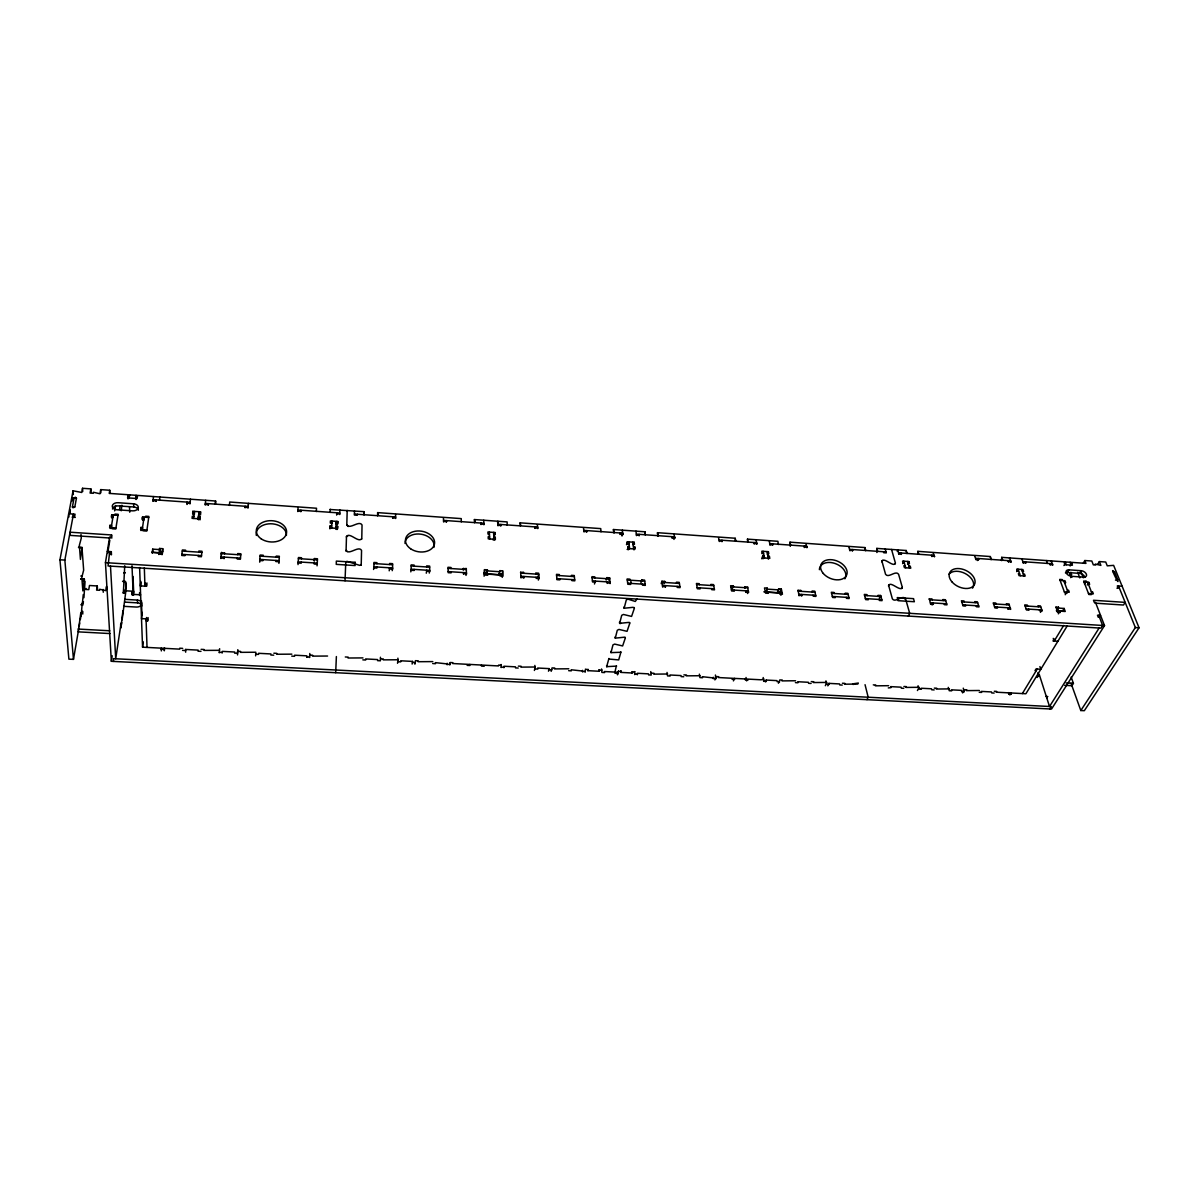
<?xml version="1.0" encoding="UTF-8"?>
<svg xmlns="http://www.w3.org/2000/svg" width="1199" height="1199" viewBox="0 0 1199 1199"><rect width="100%" height="100%" fill="white"/><g stroke="black" fill="none" stroke-linecap="round" stroke-linejoin="round"><path stroke-width="1.5" d="M392.702 518.298L392.762 516.769M199.978 519.886L199.993 516.754L198.464 516.649L198.449 519.781L198.779 513.831L200.308 513.936L200.548 511.838L192.889 511.299L192.649 513.412L194.178 513.517M199.004 514.521L199.019 511.733L198.21 518.762M389.615 564.549L389.615 563.47L392.598 563.665L392.598 569.075L389.6 568.881L389.615 567.801L389.21 570.814M917.805 553.518L917.879 551.345L990.314 556.531L991.108 559.678M200.533 514.971L200.548 511.838M205.209 504.974L205.673 500.298M380.443 657.232L380.413 660.784L377.61 660.649L377.61 659.57L365.665 658.94L365.65 660.02L362.832 659.87M208.251 505.184L208.371 503.625L208.371 504.404M376.891 566.977L376.891 568.071L373.893 567.876L373.953 562.451L376.936 562.646L376.936 563.725M461.3 521.865L461.255 518.612L377.625 512.617L377.595 515.84M219.282 652.766L219.627 648.704M220.916 558.524L221.47 552.514L224.573 553.234M221.425 555.092L221.47 552.514M364.001 514.491L364.136 511.658L330.22 509.515M364.136 511.658L364.016 514.941M222.205 652.93L222.31 651.387L234.704 652.031L234.614 653.125L237.522 653.275L237.822 649.663M224.033 558.719L224.153 557.1L224.138 557.88M361.214 564.984L361.558 550.416C358.726 545.185 348.909 555.602 346.091 550.371L346.481 536.553C349.763 531.682 358.516 543.462 361.783 538.561L362.038 524.982C359.205 519.871 349.628 529.958 346.796 524.877L347.2 510.444L347.125 511.209M357.362 514.251L357.332 515.27L354.409 515.06L354.499 510.969M361.289 564.414L359.775 565.403L347.305 561.417A1.514 1.079 6 0 0 345.762 562.406L345.027 580.796M474.549 522.749L474.414 519.557L507.132 521.91L507.207 525.207M237.537 654.909L237.642 651.282L240.549 651.432L240.519 652.346L255.792 652.241L255.627 655.853M336.379 656.557L335.69 672.699M245.046 507.806L245.151 506.248M337.623 526.331L337.339 529.388L335.855 529.284L336.14 526.226L337.623 526.331L337.548 528.414L330.13 527.905L330.205 525.806L331.688 525.911M331.793 523.139L330.31 523.034L330.384 520.951L337.773 521.475L337.713 523.543L336.23 523.438M339.692 514.536L339.872 509.92M346.091 550.371L346.151 551.15M248.043 508.016L248.418 503.355L248.388 504.135M336.065 528.309L336.305 521.37L336.05 524.083M330.07 512.453L330.19 509.215M331.613 528.01L331.868 521.055L331.628 523.768M76.451 498.14L75.417 497.255L74.098 497.96L72.42 506.802L73.454 507.687L74.803 506.967L76.451 498.14L74.098 497.96M259.703 562.151L259.823 559.408L279.067 560.652L278.902 563.38M314.228 561.117L314.423 558.569L317.465 558.764L317.225 564.219L314.183 564.025L314.228 562.931M309.582 657.517L309.777 653.485M229.459 505.423L229.698 502.021L316.521 508.241L316.326 511.538M314.423 558.569L314.318 560.428M306.719 657.367L306.809 655.838L294.639 655.194L294.594 656.273L291.717 656.123M301.279 562.091L301.219 563.185L298.161 562.99L298.461 557.535L301.504 557.73L301.444 558.809M300.829 511.763L300.919 510.219M297.847 511.553L298.086 507.537M600.999 531.831L600.729 528.609L520.126 522.839L520.696 525.177M1001.465 560.607L1001.735 557.355L1085.964 563.395L1084.84 560.533L1091.824 561.027L1093.323 564.849L1095.721 565.014L1095.346 564.055L1100.877 565.388L1099.363 561.582L1105.733 562.031L1107.262 565.838L1113.631 565.373L1139.05 627.781L1084.316 710.707L1080.809 710.527L1071.007 683.205M377.625 512.617L378.434 515.03M275.995 560.458L275.92 561.552L278.992 561.746L279.352 556.276L276.28 556.081L276.205 557.175M298.026 564.609L298.221 561.896L317.27 563.125L317.046 565.838M262.896 559.603L262.821 560.712L259.733 560.503L260.153 555.032L263.225 555.227L263.151 556.321M237.372 557.955L237.267 559.064L240.385 559.259L240.864 553.773L237.762 553.563L237.672 554.657M329.935 528.864L330.205 525.806M336.634 515.075L336.844 512.782L336.799 513.816L339.737 514.011M337.489 524.533L337.773 521.475M224.483 553.803L224.588 552.709M891.546 549.457L895.443 563.17C893.63 568.041 883.828 556.471 881.984 561.342L885.566 574.291C888.459 578.637 895.698 569.915 898.591 574.276L902.322 587.375C900.599 592.381 890.437 580.556 888.684 585.562L892.371 598.856C895.293 603.322 902.622 594.359 905.56 598.781L909.696 613.318L908.332 616.076M346.421 537.062L346.466 536.747M348.19 526.511L346.796 524.862M347.29 551.51L346.316 550.97M124.726 565.763L123.422 591.736L123.947 590.163C122.793 601.388 130.196 577.798 122.553 581.35M215.355 504.12L215.685 501.017L109.229 493.388L109.753 490.256L100.686 489.612L99.967 493.778L93.417 492.249L93.237 493.299L90.105 493.074L90.854 488.892L82.521 488.293L81.742 492.474L73.064 490.796L59.95 559.768L68.898 659.15L73.469 659.375L78.49 630.299M215.37 503.64L215.61 501.302M778.376 544.526L777.896 541.304L747.472 539.13L747.651 541.378M748.071 542.098L747.472 539.13M198.375 555.437L198.255 556.546L201.387 556.741L201.987 551.24L198.869 551.03L198.749 552.125M360.599 565.284L361.184 564.804M199.993 516.754L199.753 518.867L192.065 518.343L192.32 516.214L193.848 516.334M200.967 651.357L198.03 651.192L198.15 650.113L185.65 649.453L185.515 650.547L182.578 650.383M80.633 578.802L84.335 579.027L82.866 590.912L81.802 577.408L83.66 570.139L81.967 547.433L78.579 547.209M81.967 547.433L80.438 559.423L79.359 545.35L81.277 538.156L81.007 534.514M193.609 518.448L194.433 511.418L194.433 514.191M608.927 658.476L606.664 666.644L616.286 666.134L614.727 673.089M189.982 503.895L190.491 499.204M185.021 554.567L184.901 555.677L181.753 555.482L182.413 549.966L185.56 550.161L185.425 551.27M373.578 569.48L373.908 566.782L392.598 567.996L392.238 570.679M186.939 503.67L187.059 502.111L187.074 504.464M637.269 598.691L635.275 601.448L627.991 599.17L626.343 599.815L624.139 608.238L633.177 607.308L634.346 608.343L631.573 616.421L623.45 614.458L621.711 615.297L619.658 623.345L628.606 622.416L629.805 623.21L627.047 631.333L618.999 629.43L617.29 630.254L615.282 638.138L624.139 637.224L625.323 637.988L622.626 645.946L614.652 644.088L612.959 644.897L610.995 652.616L620.887 652.271L618.684 659.915L608.807 659.045M164.098 649.873L164.248 648.045M164.308 650.802L164.653 648.074M395.58 514.521L395.595 518.508M474.414 519.557L475.059 521.925M162.015 554.732L162.734 548.677L159.587 548.468L159.512 552.709L159.587 548.468M146.563 617.5L146.113 620.797L147.642 620.872L148.077 617.59M158.853 554.523L158.987 552.889L152.258 552.454L152.708 549.142L159.437 549.577M182.683 648.374L179.73 648.224L179.745 649.139L142.561 647.175L143.28 641.855M140.912 581.455L140.283 585.876L146.503 586.251L146.952 582.939M159.482 500.148L159.917 497.015M156.02 501.467L156.155 499.908L156.17 500.687M145.364 583.209L144.944 586.146L144.33 567.786M141.887 613.393L142.037 612.299M142.111 614.233L141.497 618.624L147.567 618.954L147.642 620.872M152.947 501.257L153.517 496.566M133.494 592.306L132.04 592.216L132.16 595.019L133.614 595.094L133.644 591.272L124.816 590.747M143.775 529.793L143.625 530.872L146.773 531.082L148.871 516.424L145.753 516.199L145.604 517.264M397.528 663.287L398.038 659.765L383.23 659.87L383.35 658.985L380.533 658.836M410.807 571.863L411.197 569.195L429.707 570.394L429.287 573.062M142.636 530.677L142.531 527.53L140.957 527.425L140.643 529.583L146.922 530.003M148.706 517.488L142.486 517.054L142.171 519.182L143.73 519.302M132.04 592.216L131.74 594.284L140.688 594.824M142.216 529.688L144.045 517.159L144.135 519.961M120.544 625.368L120.859 623.225L121.054 626.942M120.589 626.298L115.718 658.761L110.488 566.108M122.927 610.666L120.889 628.006L121.713 622.551M122.118 619.838L125.91 590.807L125.475 581.53M135.592 498.439L136.072 495.307M1094.852 603.142L1123.478 605.03L1125.172 602.378L1093.488 600.279L1094.252 602.273L1095.481 602.348L1104.519 625.593L1051.538 709.044L111.357 661.308L112.196 655.763M412.126 664.051L412.546 661.413L400.706 660.784L400.706 661.863L397.918 661.713L397.903 658.161M426.289 573.197L426.754 570.199L426.769 571.279L429.737 571.473L429.632 566.078L426.679 565.898L426.694 566.962M129.462 495.891L127.918 495.772L127.589 497.87L137.136 498.544L137.45 496.461L135.907 496.356L136.027 499.518M129.132 497.975L129.627 494.842M414.899 664.201L415.453 660.679L418.241 660.829L418.091 661.713L432.809 661.593M119.585 509.5L120.17 505.828M520.351 525.866L520.126 522.839M107.296 551.42L111.312 551.675L110.952 553.908L109.349 553.803M443.435 517.953L443.57 521.91M111.357 661.308L105.452 562.646L109.649 537.047L111.252 537.152L111.597 534.964L70.067 532.206L70.336 535.398L110.188 538.036M111.207 527.605L113.261 515.03M107.775 552.799L109.828 540.224M114.624 510.909L115.509 505.498M112.781 527.71L112.616 528.789L115.778 528.999L118.146 514.296L115.014 514.071L114.834 515.15M85.998 588.424L85.818 589.473L88.756 589.638L89.475 585.502L97.284 585.966L96.594 590.118L99.532 590.283L99.697 589.249L105.842 590.657L106.501 586.521L106.681 589.323M446.418 522.12L446.478 520.591L446.508 521.61L443.645 521.415M111.732 528.609L111.552 525.432L109.978 525.327L109.619 527.485L115.943 527.92M117.967 515.36L111.687 514.926L111.342 517.069L112.916 517.174M109.933 633.567L78.22 631.858L80.723 613.274L82.206 613.348L82.566 611.22L82.791 614.038M79.104 626.672L79.734 623.03M80.333 619.613L80.992 615.761M82.836 605.135L83.435 601.628M82.236 603.127L81.307 613.948M463.294 568.776L466.306 568.476L466.426 574.351M463.294 570.11L463.384 568.281M447.032 663.901L435.417 662.627L435.447 663.691L432.674 663.542M447.107 664.741L447.152 663.242M463.503 574.156L463.548 572.582M465.991 575.415L466.471 572.777L448.141 571.593M449.865 664.89L449.895 663.122M481.039 524.577L481.084 523.064M73.469 659.375L64.851 560.083L73.469 514.101L73.679 516.934M483.871 524.772L483.752 520.231M69.632 513.442L70.291 509.905M71.97 501.062L72.644 497.525M488.817 534.754L489.327 532.101L489.702 538.951M484.111 576.209L484.516 569.66L487.408 569.855L486.884 573.886L487.408 569.855M493.269 540.164L493.853 537.197L495.277 537.287L495.397 539.355L488.278 538.861L488.158 536.792L489.582 536.897M494.408 535.473L494.992 532.506L487.903 532.011L488.008 534.05L489.432 534.154M497.555 522.734L497.855 521.235L497.99 525.776M494.692 540.269L495.277 537.287M500.702 525.222L500.852 524.473L500.807 525.986M499.189 574.681L499.743 570.649L502.636 570.844L502.966 576.194L500.058 576.015L499.998 574.935L487.633 574.141L487.693 575.22L484.786 575.025L484.516 569.66M502.231 577.378L502.636 570.844M361.618 539.325L361.663 538.951M520.561 572.508L523.543 572.208L523.618 573.272M501.167 667.588L501.122 664.501M520.936 577.858L520.666 572.028M523.693 577.214L523.858 576.479L523.828 578.053M503.895 667.723L503.925 666.239L515.45 666.839L515.525 667.903L518.223 668.038M534.949 528.399L534.964 526.901M645.287 534.979L644.957 531.786L613.423 529.523L614.083 533.03M613.798 532.521L613.423 529.523M537.377 524.667L537.737 528.609M918.749 554.253L917.879 551.345M537.796 578.173L538.711 574.261L520.741 573.092M538.351 580.076L538.965 577.453L520.966 576.299M865.633 550.746L865.004 547.553L789.991 542.173L790.291 546.354M790.666 545.125L789.991 542.173M534.394 670.466L535.249 667.004L520.861 667.124L521.07 666.254L518.358 666.119M735.751 541.348L735.227 538.246L657.502 532.686L658.041 536.163M583.493 527.98L583.958 531.891M548.483 671.2L549.142 668.622L537.722 668.023L537.811 669.072L535.114 668.922L534.844 665.415M586.536 531.322L586.731 530.587L586.716 532.086M551.165 671.335L552.05 667.903L554.732 668.038L554.508 668.907L568.791 668.787M121.219 510.789L121.893 505.244M594.479 584.018L595.274 581.095L595.393 582.159L592.561 581.98L591.961 576.674L594.794 576.854L594.914 577.918M606.094 580.061L606.769 577.633L609.587 577.813L610.081 583.598M606.694 579.417L606.769 577.633M620.078 534.454L620.093 532.97M582.369 671.02L571.219 669.776L571.323 670.826L568.656 670.691M582.534 671.86L582.549 670.376M607.264 583.418L607.279 581.875M622.221 530.887L622.416 530.168L622.806 534.649M608.897 580.241L609.587 577.813M622.086 535.743L622.821 533.165L583.973 530.393M585.202 671.995L585.187 670.256M599.335 669.881L599.14 671.26L587.87 670.661L588.05 669.282M626.507 544.691L627.347 541.783L634.181 542.263L634.466 544.286L633.087 544.196M627.976 544.466L628.711 541.888L629.625 548.647M627.137 549.427L628.516 549.517L629.355 546.609L627.976 546.519L628.246 548.557L635.11 549.037L634.826 546.999L633.462 546.894M633.342 545.17L634.181 542.263M636.429 535.623L636.01 531.142M633.986 549.891L634.826 546.999M639.142 535.818L639.142 534.334M640.91 582.804L641.78 579.926L644.567 580.106L645.317 585.382L642.514 585.202L642.364 584.138M618.489 670.885L617.515 674.812L617.14 671.695M632.308 671.62L632.098 672.999L620.932 672.399L621.127 671.035M672.054 538.156L672.039 536.672M674.063 534.454L674.737 538.336M673.928 539.43L674.737 536.867L636.429 534.14M661.189 583.628L661.938 581.23L664.711 581.41L664.875 582.474M634.721 674.602L634.526 671.575M662.582 586.985L661.938 581.23M663.946 583.808L664.711 581.41M665.115 586.356L665.355 585.637L665.355 587.165M637.343 674.737L637.343 673.268L648.479 673.853L648.614 674.902L651.237 675.037L650.757 671.575M346.556 536.553L347.995 535.608M718.546 537.647L719.325 541.513M644.957 531.786L645.137 534.304M721.978 541.708L721.963 540.224M732.304 588.739L733.353 585.891L730.626 585.712L731.615 590.957L734.343 591.122L734.148 590.073M754.156 543.986L754.141 542.518M755.895 540.464L756.149 539.745L756.794 544.181M744.714 587.12L747.606 586.821L748.461 592.531M744.834 588.394L744.894 586.641M713.03 677.9L702.329 676.701L702.494 677.735L699.916 677.6L699.362 674.153M713.285 678.724L713.27 677.27M745.748 592.351L745.718 590.822M762.159 553.833L763.104 551.315L764.512 558M714.889 679.923L716.148 676.566L718.711 676.701L718.396 677.54L761.125 679.803L764.003 679.099M747.487 593.52L748.431 591.002L731.42 589.908M715.848 678.859L715.413 675.007M761.695 558.734L762.774 555.901L764.093 555.991L763.014 558.824M769.938 545.11L769.263 540.689M767.315 554.523L768.379 551.69L761.785 551.225L762.204 553.219L763.538 553.309M772.561 545.29L772.516 543.836M768.304 559.184L769.383 556.351L768.064 556.261M767.195 588.095L766.311 591.961L767.195 588.095L764.497 587.93L765.591 593.145L768.289 593.325L768.064 592.276L779.53 593.01L779.755 594.06L782.452 594.239L781.328 589.024L778.646 588.844L777.746 592.711L778.646 588.844M733.413 680.897L734.402 678.394L734.582 679.413L732.034 679.278M780.954 595.318L780.204 591.841L781.328 589.024M906.969 553.563L906.189 550.506L876.829 548.393L876.859 552.514M804.304 547.553L804.259 546.1M805.938 543.896L806.897 547.733M735.197 538.321L735.557 540.989M797.875 590.582L800.737 590.283L800.977 591.332M763.688 681.377L763.193 677.54M799.044 595.783L798.069 590.118M765.412 681.931L766.191 680.058L776.937 680.627L777.147 681.661L779.68 681.796M801.397 595.154L801.681 594.449L801.726 595.963M766.221 681.512L766.191 680.058M778.406 683.25L779.815 679.938L782.333 680.073L781.988 680.897L795.566 680.762M848.862 546.969L849.911 550.791M852.129 550.236L852.429 549.532L852.489 550.97M881.775 561.806L882.344 560.547M881.879 561.162L882.764 560.443M825.347 685.708L826.845 682.426L813.372 682.546L813.746 681.721L811.243 681.602M827.835 685.843L828.959 683.37L839.525 683.94L839.765 684.959L842.253 685.079M897.212 551.285L897.856 549.906L898.77 554.268M895.278 563.515L894.664 564.07M879.362 598.271L880.666 595.498L878.043 595.333L878.327 596.353M901.303 554.448L901.228 553.009M888.879 584.857L888.474 586.011M902.637 563.65L903.806 561.192L905.71 567.771M907.568 564.309L908.887 561.552L902.532 561.102L903.102 563.065L904.376 563.155M852.624 683.895L858.334 683.025M853.193 684.524L853.568 684.239M901.813 588.529L902.322 587.375M903.806 598.016L905.335 599.245M931.533 555.886L931.878 555.197L931.953 556.621M933.212 553.009L934.456 556.801M866.967 699.661L868.181 697.233L865.049 684.689M864.974 547.613L865.498 550.251M929.105 599.125L931.908 598.841L932.208 599.86M888.294 687.926L890.947 687.641L890.677 686.622L901.063 687.177L901.333 688.196L903.776 688.316M930.619 604.266L929.33 598.676M932.088 605L933.137 602.947L933.212 604.431M974.667 555.976L976.001 559.753M906.189 550.506L906.729 553.204M977.32 560.547L978.384 558.509L978.474 559.933M917.445 690.534L919.153 687.297L905.949 687.432L906.369 686.622L903.926 686.487M1008.014 561.327L1008.389 560.652L1008.479 562.061M1009.453 558.614L1009.828 557.925L1010.937 562.241M1021.683 559.483L1022.058 558.809L1023.182 563.11M1016.647 571.608L1017.981 569.195L1020.274 575.715M1025.145 562.541L1025.535 561.866L1025.625 563.29M1006.231 604.161L1009.003 603.876L1010.487 609.407M961.658 691.778L961.583 690.369L951.362 689.83L951.661 690.834L949.248 690.714L948.259 687.357M1007.969 609.257L1007.864 607.773M962.617 692.902L964.431 689.695L966.829 689.815L966.379 690.624L979.388 690.489M964.056 691.898L963.277 688.151M1051.043 561.582L1051.433 560.907L1052.602 565.194M1050.174 565.029L1050.084 563.62M990.284 556.606L990.869 558.959M1063.933 565.538L1065.491 562.856L1064.277 562.766L1065.012 564.684L1072.446 565.209L1071.711 563.29L1070.512 563.215M1040.447 612.359L1041.841 609.976L1026.149 608.957M1070.137 565.973L1071.711 563.29M1065.431 572.882A4.511 2.803 27.2 0 1 1067.425 572.523L1068.998 569.84L1081.093 570.694A4.526 2.788 27.4 0 1 1086.369 574.201A4.526 2.788 27.4 0 1 1083.596 577.139L1071.471 576.299A4.526 2.803 27.2 0 1 1066.196 572.777A4.526 2.803 27.2 0 1 1068.998 569.84M1072.161 576.989L1069.823 574.126L1070.917 572.268M1070.677 577.633L1071.471 576.299M1055.719 607.383L1058.462 607.099L1057.248 610.786L1058.462 607.099M1083.252 563.2L1084.84 560.533M1065.237 594.704L1066.84 592.036L1067.215 593.025L1064.742 592.861L1059.721 579.402L1062.164 579.567L1062.524 580.541M1067.425 572.523L1079.49 573.362L1081.093 570.694M1008.749 694.251L1008.584 692.602M1057.563 612.449L1055.974 606.934M1009.843 694.97L1011.042 692.977L1011.117 694.371M1058.357 613.828L1059.961 611.145L1065.252 611.49L1064.127 608.448L1058.837 608.103M1060.066 612.614L1059.961 611.145M1062.524 611.13L1064.127 608.448M1084.466 583.883L1086.084 581.215L1083.656 581.05L1088.857 594.479L1091.3 594.644L1090.91 593.655M1097.744 564.234L1099.363 561.582M1087.268 585.037L1088.887 582.369L1084.031 582.025M1022.357 693.577L1037.225 669.042M1063.693 625.413L1054.206 641.06L1053.247 638.378M1067.335 625.713L1025.894 693.756L996.204 692.198L996.684 691.403L994.301 691.268M1037.255 677.435L1039.188 674.273L1049.515 706.496L1099.123 628.021M1114.021 572.283C1107.936 562.931 1125.127 597.746 1114.426 571.608L1112.642 571.488M1115.475 580.181L1117.693 579.642M1117.033 588.349L1118.517 585.981L1135.363 627.542L1080.809 710.527M1049.784 708.954L1051.283 706.586L113.455 658.656L113.62 661.413M1071.142 677.045L1073.42 683.37L1071.906 685.723L1064.667 685.333M201.087 649.348L204.025 649.498L204.025 650.413L219.402 650.323M273.852 653.2L276.744 653.35L276.684 654.249L291.837 654.144M309.747 655.089L312.594 655.239L312.519 656.138L327.567 656.033M345.297 656.977L348.13 657.127L348.04 658.011L362.967 657.906M450.06 662.507L452.817 662.657L452.652 663.527L498.484 665.94L498.679 665.07L501.407 665.22M588.11 669.806L585.397 669.132M599.395 670.406L601.973 670.016M618.549 671.41L621.187 671.545M632.368 672.144L634.93 671.755M651.372 673.149L653.98 673.283L653.695 674.138L667.663 674.003M683.895 674.872L686.487 675.007L686.188 675.846L700.051 675.726M842.402 683.235L844.875 683.37L844.486 684.194L857.885 684.059M873.292 684.869L875.75 685.004L875.345 685.828L888.639 685.693M934.306 688.106L936.719 688.226L936.284 689.035L949.398 688.9M164.083 649.408L161.116 649.259L161.251 648.164L161.325 650.922M219.282 652.316L222.205 652.466M255.672 654.234L258.564 654.384L258.639 653.305L270.929 653.95L270.854 655.029L273.732 655.179M306.764 656.917L309.627 657.067M415.334 662.627L412.546 662.477L412.546 661.413M447.182 664.306L449.94 664.441M467.13 665.355L469.873 665.49L469.828 664.441M484.231 666.254L481.503 666.104L481.458 665.055M501.272 667.154L503.985 667.288M551.915 669.806L549.232 669.671L549.142 668.622M582.654 671.425L585.322 671.575M618.414 673.313L615.776 673.179L615.657 672.129L604.431 671.53L604.551 672.579L601.898 672.444L601.523 668.967M634.856 674.168L637.478 674.318M683.76 676.746L681.167 676.611L681.017 675.577L669.986 674.992L670.136 676.026L667.528 675.891L667.034 672.429M713.435 678.304L716.013 678.439M747.981 680.118L745.433 679.998L745.238 678.964M763.853 680.957L766.401 681.092M795.417 682.621L797.934 682.756L797.71 681.721L808.366 682.291L808.591 683.31L811.094 683.445M934.156 689.92L931.743 689.785L931.443 688.781L921.147 688.241L921.431 689.245L919.004 689.125L918.059 685.753M961.883 691.373L964.281 691.508M979.238 692.288L981.636 692.408L981.322 691.403L991.453 691.943L991.768 692.947L994.151 693.067M1008.988 693.846L1011.356 693.981M1046.053 696.454L1047.821 696.544M77.995 629.055L109.768 630.779M1066.166 682.965L1073.42 683.37M1036.236 670.691L1035.037 670.631L1036.026 668.982L1040.822 669.252L1039.908 666.584M124.651 599.335L137.42 600.085A4.886 3.492 -1.8 0 1 141.767 603.846A4.886 3.492 -1.8 0 1 136.416 607.054L123.617 606.319M124.786 602.123L137.525 602.872A4.871 3.492 -1.8 0 1 141.887 605.99M144.884 584.138L146.428 584.228L146.503 586.251M1055.24 639.337L1054.026 639.262L1052.992 640.985L1057.863 641.285M83.001 580.945L85.039 581.635L83.93 597.687M122.643 592.801L124.291 592.891M123.962 572.627L125.056 572.702M123.902 572.882L125.011 572.957M80.798 576.015L81.922 576.09M80.947 579.162L84.275 579.372M123.242 581.74L124.336 581.8M59.95 559.768L64.851 560.083M105.452 562.646L1104.519 625.593M1135.363 627.542L1139.05 627.781M182.278 551.06L201.867 552.334M221.365 553.608L240.759 554.867M260.063 556.126L279.277 557.37M298.401 558.614L317.42 559.858M373.938 563.53L392.598 564.744M411.167 565.958L429.647 567.157M448.036 568.356L466.351 569.54M487.468 570.919L499.803 571.728M556.576 575.415L574.366 576.584M592.081 577.723L609.706 578.877M627.257 580.016L644.717 581.155M662.103 582.294L679.398 583.418M696.619 584.527L713.765 585.652M730.82 586.761L747.816 587.87M767.42 589.144L778.855 589.893M798.309 591.152L814.975 592.231M831.581 593.31L848.113 594.389M864.569 595.468L880.935 596.532M929.63 599.695L945.726 600.744M961.733 601.793L977.68 602.827M993.551 603.861L1009.363 604.881M1025.085 605.915L1040.747 606.934M159.662 551.615L162.809 551.81M483.931 572.627L486.839 572.822M499.129 573.617L502.021 573.811M777.522 591.662L780.204 591.841M78.52 547.553L81.922 547.778M151.688 552.214L162.689 552.919M483.647 573.677L502.291 574.891M763.853 591.811L781.868 592.965M1056.319 610.726L1063.633 611.205M181.873 554.373L201.507 555.632M221.036 556.906L240.474 558.164M556.876 578.622L574.696 579.776M592.441 580.916L610.096 582.055M627.662 583.194L645.167 584.333M662.567 585.457L679.908 586.566M697.159 587.69L714.319 588.799M799.014 594.269L815.71 595.348M832.346 596.428L848.892 597.507M865.378 598.571L881.775 599.62M930.544 602.782L946.67 603.816M962.707 604.866L978.669 605.885M994.571 606.919L1010.397 607.938M158.838 553.998L162 554.208M220.931 558L224.048 558.209M463.593 573.662L466.516 573.856M521.04 577.363L523.933 577.558M607.398 582.939L610.216 583.119M662.732 586.506L665.505 586.686M745.928 591.871L748.641 592.051M799.238 595.318L801.921 595.483M930.859 603.801L933.436 603.981M1008.224 608.807L1010.742 608.957M1057.833 612L1060.336 612.164M1100.562 615.417L1097.475 615.222L1098.269 617.245L1099.498 617.32M1060.081 580.376L1064.967 580.706L1065.701 582.669L1064.487 582.594M1122.129 586.236L1117.318 585.906L1118.097 587.855L1119.311 587.945M1088.437 584.228L1089.651 584.318L1088.887 582.369M73.064 516.259L74.653 516.364L75.042 514.206L68.688 513.772L68.957 516.979M72.12 517.189L75.297 517.413M1067.32 590.133L1068.549 590.223L1069.298 592.201L1064.382 591.871M1091.36 591.766L1092.589 591.841L1093.353 593.82L1088.467 593.49M133.629 503.82L118.072 502.711A5.231 3.537 -0.5 0 0 112.301 505.873A5.231 3.537 -0.5 0 0 116.932 509.77L132.549 510.849A5.216 3.537 0 0 0 138.26 507.702A5.216 3.537 0 0 0 133.629 503.82L133.748 506.982A5.201 3.537 -0.1 0 1 138.395 510.204M133.748 506.982L118.236 505.888A5.231 3.537 -0.5 0 0 112.466 509.05M1069.823 574.126L1071.022 574.216M1070.857 574.426L1071.741 574.501M493.703 534.454L495.112 534.559L494.992 532.506M628.98 543.911L627.617 543.806L627.347 541.783M767.495 553.593L768.814 553.683L768.379 551.69M908.183 563.425L909.456 563.515L908.887 561.552M1018.655 571.144L1017.426 571.069L1016.737 569.12L1022.897 569.54L1023.586 571.488L1022.357 571.413M74.803 506.967L72.42 506.802L72.495 507.597M905.14 565.793L903.866 565.703L904.436 567.682L910.805 568.131L910.221 566.153L908.962 566.063M1019.585 573.751L1018.341 573.662L1019.03 575.625L1025.205 576.06L1024.516 574.096L1023.272 574.006M198.764 516.964L200.293 517.069M153.082 499.683L190.116 502.321M205.329 503.415L248.163 506.458M297.952 510.01L339.782 512.992M354.439 514.041L395.67 516.979M443.615 520.396L483.916 523.259M498.035 524.278L537.766 527.095M719.295 540.045L756.764 542.712M769.893 543.642L806.852 546.279M849.866 549.352L886.031 551.93M898.71 552.829L934.381 555.377M975.911 558.329L1010.832 560.817M1023.077 561.702L1052.497 563.785M152.932 500.732L156.005 500.942M186.924 503.145L189.982 503.37M205.224 504.449L208.266 504.659M245.061 507.282L248.073 507.492M297.892 511.044L300.859 511.254M392.762 517.788L395.67 517.998M481.129 524.083L483.961 524.278M498.095 525.282L500.912 525.492M535.054 527.92L537.841 528.115M584.078 531.397L586.836 531.592M620.213 533.975L622.94 534.169M636.564 535.129L639.292 535.324M672.204 537.677L674.887 537.856M719.49 541.034L722.143 541.229M754.336 543.522L756.974 543.702M770.118 544.631L772.741 544.826M804.484 547.089L807.092 547.269M850.121 550.326L852.684 550.506M898.98 553.803L901.513 553.983M932.178 556.171L934.68 556.351M976.241 559.304L978.714 559.483M1008.719 561.612L1011.177 561.791M1023.421 562.661L1025.879 562.826M1050.429 564.579L1052.857 564.759M80.843 604.776L82.311 604.071L83.271 594.554M620.093 623.63L620.947 623.195M1087.673 582.279L1092.139 593.745M1086.084 581.215L1086.459 582.189M1098.719 615.297L1102.66 625.488L1100.982 628.141L108.06 565.958L109.709 551.57L109.888 554.747M1080.928 571.728L1083.282 577.798M1077.661 572.328L1079.804 577.918M1070.137 562.256L1071.247 565.134M1065.117 561.896L1066.211 564.774M1063.753 580.631L1068.069 592.111M1046.382 560.547L1047.446 563.425M1038.259 606.769L1037.884 605.75L1040.387 605.915L1042.201 610.995L1039.698 610.831L1039.338 609.811M1021.668 569.465L1023.976 575.97M1027.603 606.08L1027.243 605.06L1024.74 604.896L1026.509 609.976L1029.027 610.141L1028.667 609.122M1001.735 557.355L1002.649 560.443L1001.899 558.329M1046.652 696.484L1047.326 698.492M1037.899 672.729L1039.038 676.041M1006.486 603.711L1006.83 604.716M996.084 604.026L995.755 603.007L993.222 602.842L994.915 607.938L997.448 608.103L997.103 607.084M975.132 602.662L974.802 601.643L977.35 601.808L978.998 606.919L976.451 606.754L976.121 605.72M964.296 601.958L963.966 600.939L961.418 600.759L963.022 605.885L965.585 606.05L965.27 605.03M943.148 600.579L942.834 599.56L945.411 599.725L946.985 604.851L944.407 604.686L944.093 603.652M907.613 561.462L909.531 568.041M885.207 549.007L886.301 552.904L883.753 552.724L883.483 551.75M876.829 548.393L877.578 551.525L876.889 549.157M880.666 595.498L882.059 600.654L879.437 600.489L879.152 599.455M867.192 595.633L866.922 594.599L864.299 594.434L865.648 599.605L868.271 599.77L868.001 598.736M845.475 594.224L845.205 593.19L847.843 593.355L849.162 598.541L846.509 598.361L846.254 597.327M834.234 593.49L833.979 592.456L831.327 592.276L832.601 597.462L835.253 597.642L834.999 596.607M812.322 592.066L812.083 591.032L814.735 591.197L815.949 596.398L813.282 596.218L813.042 595.184M828.959 683.37L829.198 684.404L826.711 684.269L825.931 680.867M769.383 556.351L769.818 558.359L763.193 557.91L762.774 555.901M767.075 551.6L768.484 558.269M733.353 585.891L733.548 586.94M746.018 677.48L746.662 680.912M711.022 585.472L710.842 584.423L713.57 584.602L714.514 589.848L711.771 589.668L711.592 588.619M699.377 584.707L699.197 583.658L696.439 583.478L697.338 588.739L700.081 588.919L699.901 587.87M676.641 583.239L676.476 582.189L679.234 582.369L680.073 587.63L677.3 587.45L677.135 586.386M657.502 532.686L657.921 535.953L657.577 533.705M641.78 579.926L641.93 580.975M632.817 542.173L633.746 548.932M628.156 546.819L628.516 549.517M631.154 583.418L630.794 580.781M634.271 607.518L634.331 607.728M630.06 580.196L629.91 579.147L627.122 578.967L627.811 584.258L630.614 584.438L630.479 583.373M621.607 533.075L621.951 535.743M629.58 622.416L629.76 622.821M623.915 607.099L624.139 608.238M631.963 671.95L632.098 672.999M625.099 637.209L625.279 637.598M619.448 622.206L619.658 623.345M620.722 651.686L620.887 652.076M620.737 670.841L620.932 672.399M615.072 637.014L615.282 638.138M616.421 665.88L616.586 666.254M610.786 651.507L610.995 652.616M606.589 665.715L606.799 666.809M598.96 669.686L599.14 671.26M587.765 669.612L587.87 670.661M571.533 576.389L571.428 575.325L574.261 575.52L574.801 580.841L571.953 580.646L571.848 579.582M559.438 575.61L559.333 574.546L556.486 574.351L556.965 579.687L559.828 579.866L559.723 578.802M69.902 511.973L69.992 513.037M535.833 574.066L535.758 573.002L538.621 573.197L539.055 578.532L536.178 578.338L536.088 577.274M80.723 613.274L80.933 616.076M73.064 490.796L73.349 494.558M72.39 498.889L72.465 499.953M84.335 579.027L84.485 581.035M82.521 488.293L82.746 491.5M90.854 488.892L91.064 492.1M97.284 585.966L97.479 588.784M103.084 589.443L103.264 592.261M100.686 489.612L100.881 492.789M493.583 532.401L493.973 539.25M109.978 525.327L110.158 528.504M111.312 551.675L111.477 554.837M111.687 514.926L111.867 518.103M109.753 490.256L109.918 493.448M111.597 534.964L111.777 538.141M129.507 506.682L129.732 512.228M131.995 565.778L133.239 595.318M127.918 495.772L128.053 498.949M133.029 576.434L133.689 592.231M137.42 600.085L137.525 602.872M139.609 567.562L142.561 647.175M139.534 592.666L139.639 595.453M140.763 582.564L140.897 586.206M141.422 600.759L141.962 615.327M142.486 517.054L142.591 520.216M146.053 618.879L147.027 647.415M140.957 527.425L141.062 530.572M450.974 568.551L450.944 567.472L448.006 567.277L448.171 572.672L451.109 572.852L451.079 571.773M152.708 549.142L152.798 552.274M152.258 552.454L152.273 553.234M160.621 550.416L160.711 554.148M162.734 548.677L162.794 551.3M414.135 566.153L414.12 565.074L411.152 564.879L411.212 570.274L414.18 570.469L414.165 569.39M185.65 649.453L185.665 652.196M192.889 511.299L192.904 514.446M819.382 569.66A13.818 9.337 22.4 0 1 835.343 563.59A13.818 9.337 22.4 0 1 844.89 578.832M405.022 543.447A14.628 10.401 8.8 0 1 420.849 534.169A14.628 10.401 8.8 0 1 433.888 547.448M1079.49 573.362A4.511 2.788 27.4 0 1 1084.915 577.438M972.929 587.435A13.714 8.918 25.4 0 1 972.449 588.169M948.994 574.246A13.714 8.918 25.4 0 1 965.045 573.452A13.714 8.918 25.4 0 1 973.288 586.641M256.331 535.428A15.152 10.641 3.7 0 1 270.569 523.768A15.152 10.641 3.7 0 1 286.426 535.383M355.189 562.316L355.114 565.568L336.245 564.354L336.349 561.087L355.189 562.316M913.473 598.646L897.242 597.597L898.111 600.684L914.372 601.733L913.473 598.646M823.293 573.467A13.848 9.337 22.3 0 0 846.119 576.045A13.848 9.337 22.3 0 0 832.136 559.753A13.848 9.337 22.3 0 0 823.293 573.467M410.598 548.752A14.658 10.401 8.8 0 0 434.368 544.436A14.658 10.401 8.8 0 0 415.109 531.262A14.658 10.401 8.8 0 0 410.598 548.752M952.246 582.189A13.744 8.918 25.4 0 0 974.367 584.707A13.744 8.918 25.4 0 0 959.68 568.641A13.744 8.918 25.4 0 0 952.246 582.189M260.977 538.681A15.182 10.641 3.8 0 0 286.186 534.349A15.182 10.641 3.8 0 0 267.212 520.966A15.182 10.641 3.8 0 0 260.977 538.681"/></g></svg>
